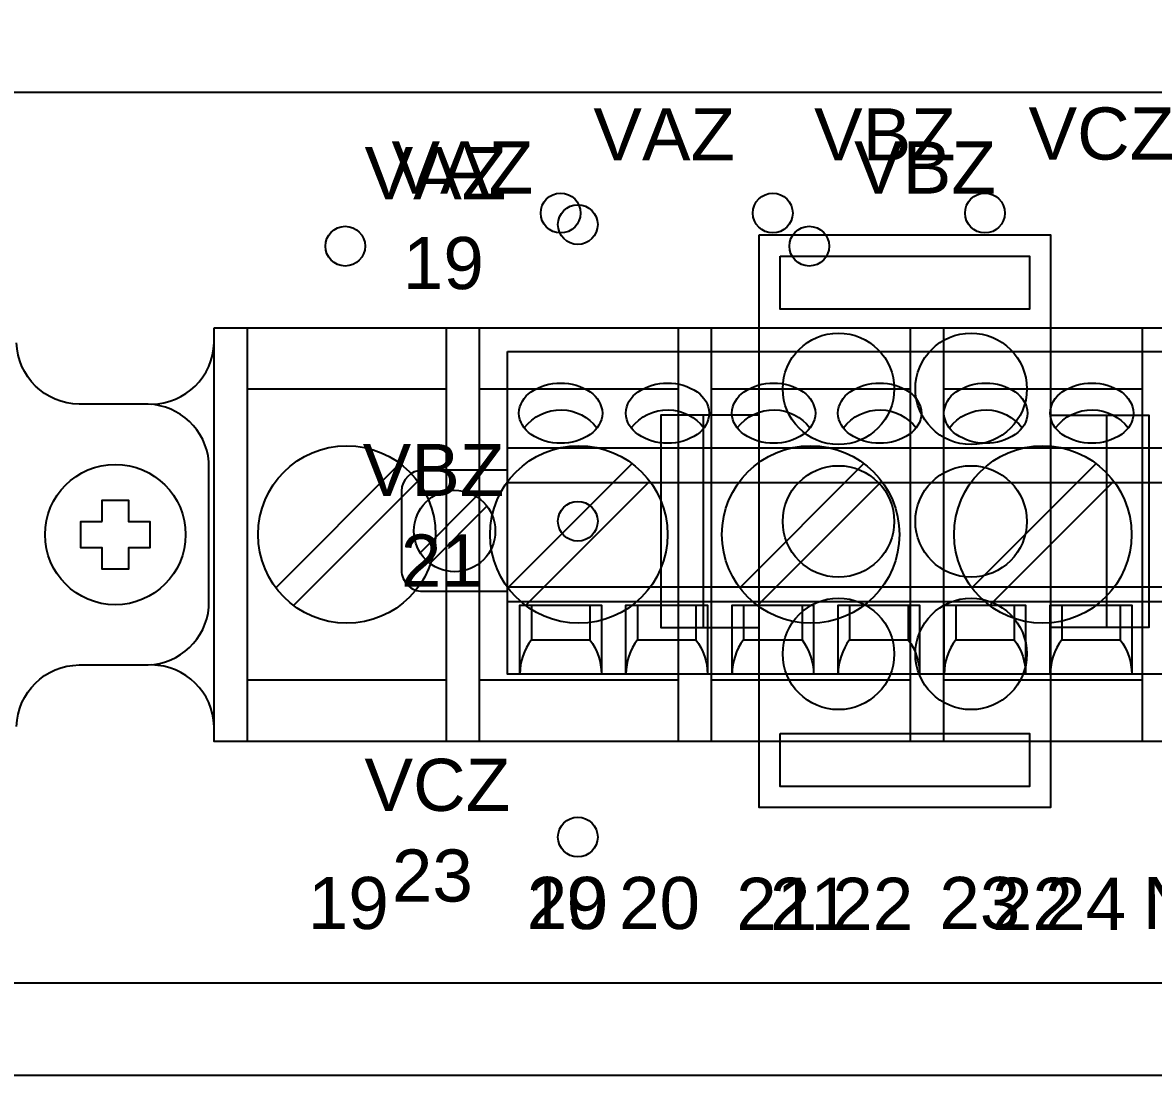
# Model space of a CAD drawing. Extents: x 1 to 47, y 1 to 35.
# Drawn here: x 36.167 to 38.3, y 10.388 to 12.373 of the extents above; entities that cross this region are included whole.
import ezdxf

# ---------------------------------------------------------------- set-up
doc = ezdxf.new("R2010")
doc.units = 0
doc.header["$MEASUREMENT"] = 0
for name, color, linetype in [('1_01__1-X__SCREW-TERMINAL_', 7, 'CONTINUOUS'), ('1_02__2-X__CONNECTORIZED_R', 7, 'CONTINUOUS'), ('1_03__1-1__SCREW-TERMINAL_', 7, 'CONTINUOUS'), ('1_04__2-1__CONNECTORIZED_R', 7, 'CONTINUOUS'), ('7_00______DWG_', 7, 'CONTINUOUS')]:
    doc.layers.add(name, color=color, linetype=linetype)
doc.styles.add('ARIAL', font='arial.ttf')

msp = doc.modelspace()

# ---------------------------------------------------------------- linework, layer by layer
at = {"layer": '1_01__1-X__SCREW-TERMINAL_'}
for points in [[(39.6685, 11.0148), (39.6685, 10.6118, -0.414214), (39.6185, 10.5618), (26.9572, 10.5618, -0.414214), (26.9072, 10.6118), (26.9072, 12.1918, -0.414214), (26.9572, 12.2418), (39.6185, 12.2418, -0.414214), (39.6685, 12.1918), (39.6685, 11.2199)], [(36.1562, 11.0457, -0.403969), (36.2741, 11.1616), (36.4043, 11.1617, 0.374201), (36.5189, 11.2704), (36.5189, 11.5449, 0.374201), (36.4043, 11.6536), (36.2741, 11.6536, -0.403969), (36.1562, 11.7695)], [(36.4105, 11.6536, 0.403969), (36.5285, 11.7695)], [(36.5285, 11.0457, 0.403969), (36.4105, 11.1616)]]:
    msp.add_lwpolyline(points, format="xyb", dxfattribs=at)
for points in [[(36.5285, 11.7976), (39.2161, 11.7976), (39.2161, 11.0176), (36.5285, 11.0176)], [(36.3174, 11.4324), (36.3174, 11.4727), (36.3673, 11.4727), (36.3673, 11.4324), (36.4075, 11.4324), (36.4075, 11.3825), (36.3673, 11.3825), (36.3673, 11.3425), (36.3174, 11.3425), (36.3174, 11.3825), (36.2772, 11.3825), (36.2772, 11.4324)]]:
    msp.add_lwpolyline(points, close=True, dxfattribs=at)
for points in [[(36.5911, 11.7976), (36.5911, 11.0176)], [(36.9661, 11.7976), (36.9661, 11.0176)], [(37.0286, 11.7976), (37.0286, 11.0176)], [(37.4036, 11.7976), (37.4036, 11.0176)], [(37.4661, 11.7976), (37.4661, 11.0176)], [(37.8411, 11.7976), (37.8411, 11.0176)], [(37.9037, 11.7976), (37.9037, 11.0176)], [(38.2787, 11.7976), (38.2787, 11.0176)], [(36.5911, 11.6825), (36.9661, 11.6825)], [(37.0286, 11.6825), (37.4036, 11.6825)], [(37.4661, 11.6825), (37.8411, 11.6825)], [(37.9037, 11.6825), (38.2787, 11.6825)], [(36.879, 11.5416), (36.6449, 11.3074)], [(37.3166, 11.5416), (37.0824, 11.3074)], [(37.7539, 11.5416), (37.5198, 11.3074)], [(38.1915, 11.5416), (37.9573, 11.3074)], [(36.9125, 11.5082), (36.6783, 11.274)], [(37.35, 11.5082), (37.1158, 11.274)], [(37.7873, 11.5082), (37.5532, 11.274)], [(38.2249, 11.5082), (37.9907, 11.274)], [(36.9661, 11.1327), (36.5911, 11.1327)], [(37.4036, 11.1327), (37.0286, 11.1327)], [(37.8411, 11.1327), (37.4661, 11.1327)], [(38.2787, 11.1327), (37.9037, 11.1327)]]:
    msp.add_lwpolyline(points, dxfattribs=at)
for centre, radius in [((36.7758, 11.9515), 0.0375), ((37.6508, 11.9515), 0.0375), ((36.7787, 11.4078), 0.1673), ((37.2162, 11.4078), 0.1673), ((37.6535, 11.4078), 0.1673), ((38.0911, 11.4078), 0.1673), ((36.3423, 11.4076), 0.1324)]:
    msp.add_circle(centre, radius, dxfattribs=at)
at = {"layer": '1_02__2-X__CONNECTORIZED_R'}
for points in [[(37.5561, 11.9726), (38.1059, 11.9726), (38.1059, 10.8926), (37.5561, 10.8926)], [(37.596, 11.9325), (38.066, 11.9325), (38.066, 11.8326), (37.596, 11.8326)], [(37.596, 11.0326), (38.066, 11.0326), (38.066, 10.9326), (37.596, 10.9326)]]:
    msp.add_lwpolyline(points, close=True, dxfattribs=at)
for points in [[(37.5561, 11.6326), (37.3711, 11.6326), (37.3711, 11.2326), (37.5561, 11.2326)], [(37.451, 11.6326), (37.451, 11.2326)], [(38.1059, 11.6326), (38.2909, 11.6326), (38.2909, 11.2326), (38.1059, 11.2326)], [(38.211, 11.6326), (38.211, 11.2326)]]:
    msp.add_lwpolyline(points, dxfattribs=at)
for centre, radius in [((37.2144, 11.9922), 0.0375), ((37.7059, 11.6825), 0.1051), ((37.9559, 11.6825), 0.1051), ((37.7059, 11.4324), 0.1051), ((37.9559, 11.4324), 0.1051), ((37.2144, 11.4326), 0.0375), ((37.7059, 11.1825), 0.1051), ((37.9559, 11.1825), 0.1051), ((37.2144, 10.8371), 0.0375)]:
    msp.add_circle(centre, radius, dxfattribs=at)
at = {"layer": '1_03__1-1__SCREW-TERMINAL_'}
msp.add_lwpolyline([(37.082, 11.753), (38.682, 11.753), (38.682, 11.1443), (37.082, 11.1443)], close=True, dxfattribs=at)
for points in [[(37.1033, 11.6366, -0.244062), (37.1263, 11.6766, -0.154167), (37.182, 11.6932, -0.154167), (37.2377, 11.6766, -0.236767), (37.2607, 11.6366, -0.24406), (37.2377, 11.5965, -0.154167), (37.182, 11.5799, -0.154167), (37.1263, 11.5965, -0.244061)], [(37.3048, 11.6366, -0.244062), (37.3279, 11.6766, -0.154167), (37.3836, 11.6932, -0.154167), (37.4393, 11.6766, -0.236767), (37.4623, 11.6366, -0.24406), (37.4393, 11.5965, -0.154167), (37.3836, 11.5799, -0.154167), (37.3279, 11.5965, -0.244061)], [(37.5048, 11.6366, -0.244062), (37.5279, 11.6766, -0.154167), (37.5836, 11.6932, -0.154167), (37.6393, 11.6766, -0.236767), (37.6623, 11.6366, -0.24406), (37.6393, 11.5965, -0.154167), (37.5836, 11.5799, -0.154167), (37.5279, 11.5965, -0.244061)], [(37.7048, 11.6366, -0.244062), (37.7279, 11.6766, -0.154167), (37.7836, 11.6932, -0.154167), (37.8393, 11.6766, -0.236767), (37.8623, 11.6366, -0.24406), (37.8393, 11.5965, -0.154167), (37.7836, 11.5799, -0.154167), (37.7279, 11.5965, -0.244061)], [(37.9048, 11.6366, -0.244062), (37.9279, 11.6766, -0.154167), (37.9836, 11.6932, -0.154167), (38.0393, 11.6766, -0.236767), (38.0623, 11.6366, -0.24406), (38.0393, 11.5965, -0.154167), (37.9836, 11.5799, -0.154167), (37.9279, 11.5965, -0.244061)], [(38.1048, 11.6366, -0.244062), (38.1279, 11.6766, -0.154167), (38.1836, 11.6932, -0.154167), (38.2393, 11.6766, -0.236767), (38.2623, 11.6366, -0.24406), (38.2393, 11.5965, -0.154167), (38.1836, 11.5799, -0.154167), (38.1279, 11.5965, -0.244061)]]:
    msp.add_lwpolyline(points, format="xyb", close=True, dxfattribs=at)
for points in [[(37.1133, 11.6085, -0.001746), (37.1135, 11.6087, -0.240907), (37.1836, 11.6429, -0.231198), (37.2505, 11.6087, -0.005828), (37.2508, 11.6087)], [(37.3149, 11.6085, -0.001746), (37.3151, 11.6087, -0.240907), (37.3852, 11.6429, -0.231198), (37.4521, 11.6087, -0.005828), (37.4524, 11.6087)], [(37.5149, 11.6085, -0.001746), (37.5151, 11.6087, -0.240907), (37.5852, 11.6429, -0.231198), (37.6521, 11.6087, -0.005828), (37.6524, 11.6087)], [(37.7149, 11.6085, -0.001746), (37.7151, 11.6087, -0.240907), (37.7852, 11.6429, -0.231198), (37.8521, 11.6087, -0.005828), (37.8524, 11.6087)], [(37.9149, 11.6085, -0.001746), (37.9151, 11.6087, -0.240907), (37.9852, 11.6429, -0.231198), (38.0521, 11.6087, -0.005828), (38.0524, 11.6087)], [(38.1149, 11.6085, -0.001746), (38.1151, 11.6087, -0.240907), (38.1852, 11.6429, -0.231198), (38.2521, 11.6087, -0.005828), (38.2524, 11.6087)], [(37.082, 11.5289), (36.9214, 11.5289, 0.414169), (36.882, 11.4895), (36.882, 11.3399, 0.414258), (36.9214, 11.3006), (37.082, 11.3006)], [(37.1269, 11.2744), (37.1269, 11.2093, 0.162853), (37.1052, 11.1443, 1.944453)], [(37.2371, 11.2744), (37.2371, 11.2093, -0.162853), (37.2588, 11.1443, -1.944453)], [(37.3269, 11.2744), (37.3269, 11.2093, 0.162853), (37.3052, 11.1443, 1.944453)], [(37.4371, 11.2744), (37.4371, 11.2093, -0.162853), (37.4588, 11.1443, -1.944453)], [(37.5269, 11.2744), (37.5269, 11.2093, 0.162853), (37.5052, 11.1443, 1.944453)], [(37.6371, 11.2744), (37.6371, 11.2093, -0.162853), (37.6588, 11.1443, -1.944453)], [(37.7269, 11.2744), (37.7269, 11.2093, 0.162853), (37.7052, 11.1443, 1.944453)], [(37.8371, 11.2744), (37.8371, 11.2093, -0.162853), (37.8588, 11.1443, -1.944453)], [(37.9269, 11.2744), (37.9269, 11.2093, 0.162853), (37.9052, 11.1443, 1.944453)], [(38.0371, 11.2744), (38.0371, 11.2093, -0.162853), (38.0588, 11.1443, -1.944453)], [(38.1269, 11.2744), (38.1269, 11.2093, 0.162853), (38.1052, 11.1443, 1.944453)], [(38.2371, 11.2744), (38.2371, 11.2093, -0.162853), (38.2588, 11.1443, -1.944453)]]:
    msp.add_lwpolyline(points, format="xyb", dxfattribs=at)
for points in [[(37.082, 11.5714), (38.682, 11.5714)], [(37.082, 11.506), (38.682, 11.506)], [(36.9171, 11.3734), (37.023, 11.4793)], [(36.9355, 11.3533), (37.0431, 11.4609)], [(37.082, 11.3089), (38.682, 11.3089)], [(37.082, 11.2811), (38.682, 11.2811)], [(37.1052, 11.1443), (37.1052, 11.2744), (37.2588, 11.2744), (37.2588, 11.1443)], [(37.3052, 11.1443), (37.3052, 11.2744), (37.4588, 11.2744), (37.4588, 11.1443)], [(37.5052, 11.1443), (37.5052, 11.2744), (37.6588, 11.2744), (37.6588, 11.1443)], [(37.7052, 11.1443), (37.7052, 11.2744), (37.8588, 11.2744), (37.8588, 11.1443)], [(37.9052, 11.1443), (37.9052, 11.2744), (38.0588, 11.2744), (38.0588, 11.1443)], [(38.1052, 11.1443), (38.1052, 11.2744), (38.2588, 11.2744), (38.2588, 11.1443)], [(37.1269, 11.2093), (37.2371, 11.2093)], [(37.3269, 11.2093), (37.4371, 11.2093)], [(37.5269, 11.2093), (37.6371, 11.2093)], [(37.7269, 11.2093), (37.8371, 11.2093)], [(37.9269, 11.2093), (38.0371, 11.2093)], [(38.1269, 11.2093), (38.2371, 11.2093)]]:
    msp.add_lwpolyline(points, dxfattribs=at)
for centre, radius in [((37.182, 12.014), 0.0375), ((37.582, 12.014), 0.0375), ((37.982, 12.014), 0.0375), ((36.982, 11.4144), 0.0768)]:
    msp.add_circle(centre, radius, dxfattribs=at)
at = {"layer": '1_04__2-1__CONNECTORIZED_R'}
msp.add_lwpolyline([(37.082, 11.753), (38.682, 11.753), (38.682, 11.1443), (37.082, 11.1443)], close=True, dxfattribs=at)
for points in [[(37.1033, 11.6366, -0.244062), (37.1263, 11.6766, -0.154167), (37.182, 11.6932, -0.154167), (37.2377, 11.6766, -0.236767), (37.2607, 11.6366, -0.24406), (37.2377, 11.5965, -0.154167), (37.182, 11.5799, -0.154167), (37.1263, 11.5965, -0.244061)], [(37.3048, 11.6366, -0.244062), (37.3279, 11.6766, -0.154167), (37.3836, 11.6932, -0.154167), (37.4393, 11.6766, -0.236767), (37.4623, 11.6366, -0.24406), (37.4393, 11.5965, -0.154167), (37.3836, 11.5799, -0.154167), (37.3279, 11.5965, -0.244061)], [(37.5048, 11.6366, -0.244062), (37.5279, 11.6766, -0.154167), (37.5836, 11.6932, -0.154167), (37.6393, 11.6766, -0.236767), (37.6623, 11.6366, -0.24406), (37.6393, 11.5965, -0.154167), (37.5836, 11.5799, -0.154167), (37.5279, 11.5965, -0.244061)], [(37.7048, 11.6366, -0.244062), (37.7279, 11.6766, -0.154167), (37.7836, 11.6932, -0.154167), (37.8393, 11.6766, -0.236767), (37.8623, 11.6366, -0.24406), (37.8393, 11.5965, -0.154167), (37.7836, 11.5799, -0.154167), (37.7279, 11.5965, -0.244061)], [(37.9048, 11.6366, -0.244062), (37.9279, 11.6766, -0.154167), (37.9836, 11.6932, -0.154167), (38.0393, 11.6766, -0.236767), (38.0623, 11.6366, -0.24406), (38.0393, 11.5965, -0.154167), (37.9836, 11.5799, -0.154167), (37.9279, 11.5965, -0.244061)], [(38.1048, 11.6366, -0.244062), (38.1279, 11.6766, -0.154167), (38.1836, 11.6932, -0.154167), (38.2393, 11.6766, -0.236767), (38.2623, 11.6366, -0.24406), (38.2393, 11.5965, -0.154167), (38.1836, 11.5799, -0.154167), (38.1279, 11.5965, -0.244061)]]:
    msp.add_lwpolyline(points, format="xyb", close=True, dxfattribs=at)
for points in [[(37.1133, 11.6085, -0.001746), (37.1135, 11.6087, -0.240907), (37.1836, 11.6429, -0.231198), (37.2505, 11.6087, -0.005828), (37.2508, 11.6087)], [(37.3149, 11.6085, -0.001746), (37.3151, 11.6087, -0.240907), (37.3852, 11.6429, -0.231198), (37.4521, 11.6087, -0.005828), (37.4524, 11.6087)], [(37.5149, 11.6085, -0.001746), (37.5151, 11.6087, -0.240907), (37.5852, 11.6429, -0.231198), (37.6521, 11.6087, -0.005828), (37.6524, 11.6087)], [(37.7149, 11.6085, -0.001746), (37.7151, 11.6087, -0.240907), (37.7852, 11.6429, -0.231198), (37.8521, 11.6087, -0.005828), (37.8524, 11.6087)], [(37.9149, 11.6085, -0.001746), (37.9151, 11.6087, -0.240907), (37.9852, 11.6429, -0.231198), (38.0521, 11.6087, -0.005828), (38.0524, 11.6087)], [(38.1149, 11.6085, -0.001746), (38.1151, 11.6087, -0.240907), (38.1852, 11.6429, -0.231198), (38.2521, 11.6087, -0.005828), (38.2524, 11.6087)], [(37.082, 11.5289), (36.9214, 11.5289, 0.414169), (36.882, 11.4895), (36.882, 11.3399, 0.414258), (36.9214, 11.3006), (37.082, 11.3006)], [(37.1269, 11.2744), (37.1269, 11.2093, 0.162853), (37.1052, 11.1443, 1.944453)], [(37.2371, 11.2744), (37.2371, 11.2093, -0.162853), (37.2588, 11.1443, -1.944453)], [(37.3269, 11.2744), (37.3269, 11.2093, 0.162853), (37.3052, 11.1443, 1.944453)], [(37.4371, 11.2744), (37.4371, 11.2093, -0.162853), (37.4588, 11.1443, -1.944453)], [(37.5269, 11.2744), (37.5269, 11.2093, 0.162853), (37.5052, 11.1443, 1.944453)], [(37.6371, 11.2744), (37.6371, 11.2093, -0.162853), (37.6588, 11.1443, -1.944453)], [(37.7269, 11.2744), (37.7269, 11.2093, 0.162853), (37.7052, 11.1443, 1.944453)], [(37.8371, 11.2744), (37.8371, 11.2093, -0.162853), (37.8588, 11.1443, -1.944453)], [(37.9269, 11.2744), (37.9269, 11.2093, 0.162853), (37.9052, 11.1443, 1.944453)], [(38.0371, 11.2744), (38.0371, 11.2093, -0.162853), (38.0588, 11.1443, -1.944453)], [(38.1269, 11.2744), (38.1269, 11.2093, 0.162853), (38.1052, 11.1443, 1.944453)], [(38.2371, 11.2744), (38.2371, 11.2093, -0.162853), (38.2588, 11.1443, -1.944453)]]:
    msp.add_lwpolyline(points, format="xyb", dxfattribs=at)
for points in [[(37.082, 11.5714), (38.682, 11.5714)], [(37.082, 11.506), (38.682, 11.506)], [(36.9171, 11.3734), (37.023, 11.4793)], [(36.9355, 11.3533), (37.0431, 11.4609)], [(37.082, 11.3089), (38.682, 11.3089)], [(37.082, 11.2811), (38.682, 11.2811)], [(37.1052, 11.1443), (37.1052, 11.2744), (37.2588, 11.2744), (37.2588, 11.1443)], [(37.3052, 11.1443), (37.3052, 11.2744), (37.4588, 11.2744), (37.4588, 11.1443)], [(37.5052, 11.1443), (37.5052, 11.2744), (37.6588, 11.2744), (37.6588, 11.1443)], [(37.7052, 11.1443), (37.7052, 11.2744), (37.8588, 11.2744), (37.8588, 11.1443)], [(37.9052, 11.1443), (37.9052, 11.2744), (38.0588, 11.2744), (38.0588, 11.1443)], [(38.1052, 11.1443), (38.1052, 11.2744), (38.2588, 11.2744), (38.2588, 11.1443)], [(37.1269, 11.2093), (37.2371, 11.2093)], [(37.3269, 11.2093), (37.4371, 11.2093)], [(37.5269, 11.2093), (37.6371, 11.2093)], [(37.7269, 11.2093), (37.8371, 11.2093)], [(37.9269, 11.2093), (38.0371, 11.2093)], [(38.1269, 11.2093), (38.2371, 11.2093)]]:
    msp.add_lwpolyline(points, dxfattribs=at)
for centre, radius in [((37.182, 12.014), 0.0375), ((37.582, 12.014), 0.0375), ((37.982, 12.014), 0.0375), ((36.982, 11.4144), 0.0768)]:
    msp.add_circle(centre, radius, dxfattribs=at)
at = {"layer": '7_00______DWG_'}
msp.add_lwpolyline([(26.742, 18.8476), (43.832, 18.8476, -0.377157), (43.912, 18.7576), (43.912, 10.4776, -0.414213), (43.822, 10.3876), (26.752, 10.3876, -0.414213), (26.662, 10.4776), (26.662, 18.7576, -0.377161)], format="xyb", close=True, dxfattribs=at)
msp.add_lwpolyline([(39.6685, 11.0148), (39.6685, 10.6118, -0.414214), (39.6185, 10.5618), (26.9572, 10.5618, -0.414214), (26.9072, 10.6118), (26.9072, 12.1918, -0.414214), (26.9572, 12.2418), (39.6185, 12.2418, -0.414214), (39.6685, 12.1918), (39.6685, 11.2199)], format="xyb", dxfattribs=at)

# ---------------------------------------------------------------- texts
at = {"layer": '1_01__1-X__SCREW-TERMINAL_', "style": 'ARIAL'}
for s, p in [('VAZ', (36.8631, 12.0507)), ('VBZ', (37.7354, 12.0507)), ('19', (36.7053, 10.6636)), ('20', (37.1181, 10.6636)), ('21', (37.5765, 10.662)), ('22', (37.9952, 10.662))]:
    msp.add_text(s, height=0.09833, dxfattribs=at).set_placement(p)
at = {"layer": '1_02__2-X__CONNECTORIZED_R', "style": 'ARIAL'}
for s, p in [('VAZ', (36.8123, 12.0399)), ('19', (36.8845, 11.8705)), ('VBZ', (36.8087, 11.4803)), ('21', (36.8807, 11.3094)), ('VCZ', (36.8121, 10.8864)), ('23', (36.8637, 10.7154))]:
    msp.add_text(s, height=0.09833, dxfattribs=at).set_placement(p)
at = {"layer": '1_03__1-1__SCREW-TERMINAL_', "style": 'ARIAL'}
for s, p in [('VAZ', (37.2437, 12.1132)), ('VBZ', (37.6598, 12.1132)), ('VCZ', (38.0642, 12.1148)), ('19', (37.1167, 10.6636)), ('20', (37.292, 10.6636)), ('21', (37.513, 10.662)), ('22', (37.6942, 10.662)), ('23', (37.896, 10.6636)), ('24', (38.0953, 10.662)), ('NC', (38.2797, 10.6636))]:
    msp.add_text(s, height=0.09833, dxfattribs=at).set_placement(p)
at = {"layer": '1_04__2-1__CONNECTORIZED_R', "style": 'ARIAL'}
for s, p in [('VAZ', (37.2437, 12.1132)), ('VBZ', (37.6598, 12.1132)), ('VCZ', (38.0642, 12.1148)), ('19', (37.1167, 10.6636)), ('20', (37.292, 10.6636)), ('21', (37.513, 10.662)), ('22', (37.6942, 10.662)), ('23', (37.896, 10.6636)), ('24', (38.0953, 10.662)), ('NC', (38.2797, 10.6636))]:
    msp.add_text(s, height=0.09833, dxfattribs=at).set_placement(p)

doc.saveas('drawing.dxf')
